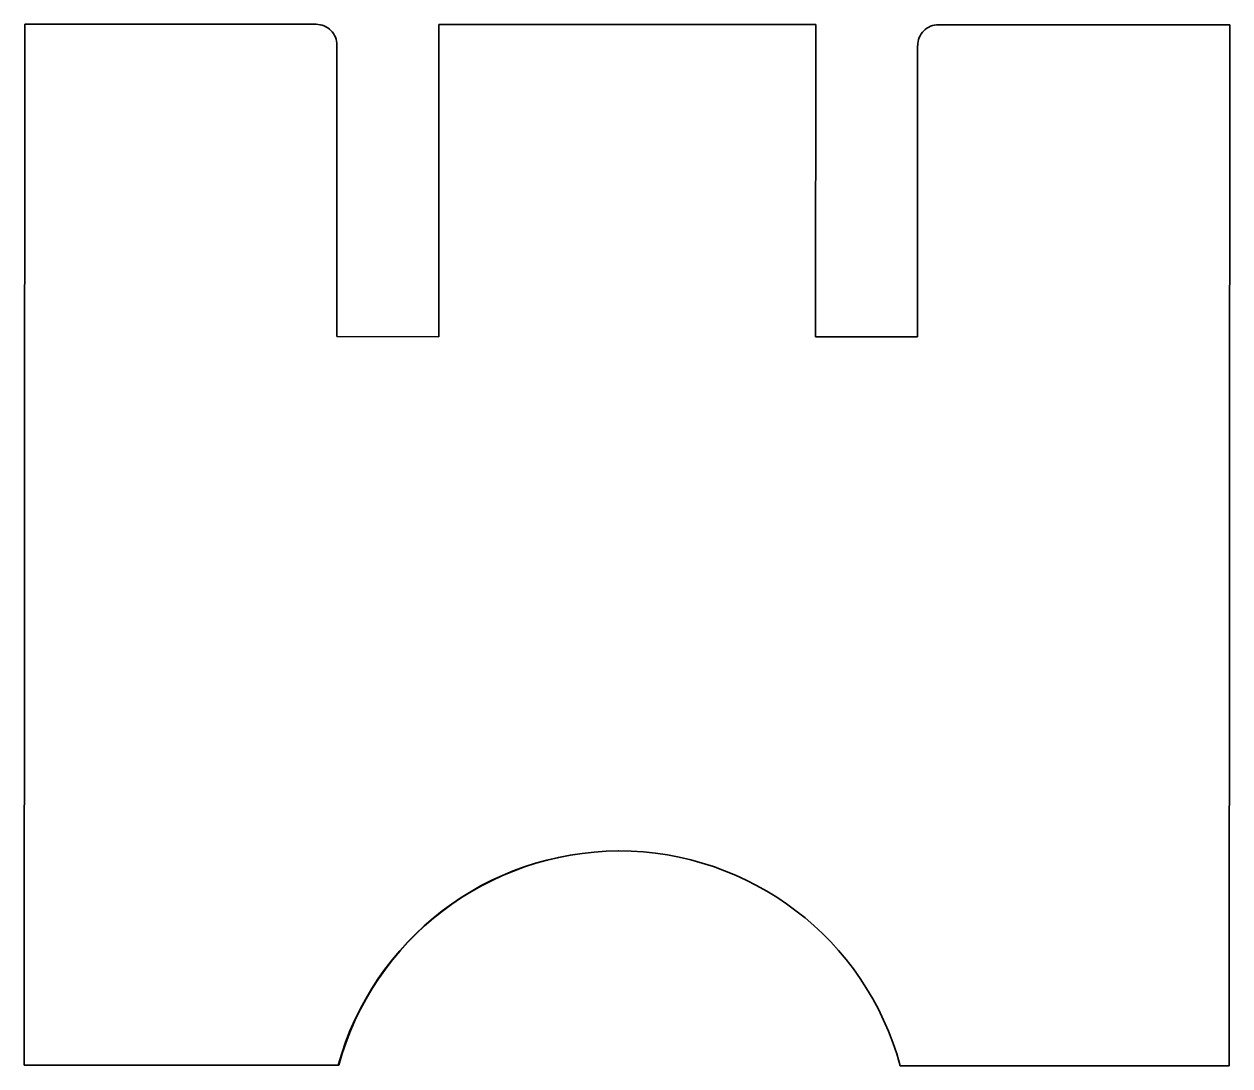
# Model space of a CAD drawing. Extents: x 181 to 239, y 123.5 to 173.5.
import ezdxf

# ---------------------------------------------------------------- set-up
doc = ezdxf.new("R2010")
doc.units = 0

msp = doc.modelspace()

# ---------------------------------------------------------------- linework, layer by layer
at = {"color": 7, "lineweight": 35}
for p, q in [((181.065918, 173.51828), (181.034058, 123.518303)), ((195.065918, 173.50946), (181.065918, 173.51828)), ((200.96582, 173.505707), (200.956299, 158.505707)), ((219.065796, 173.494293), (200.96582, 173.505707)), ((219.056274, 158.494293), (219.065796, 173.494293)), ((238.96582, 173.48172), (224.96582, 173.49054)), ((238.934082, 123.481712), (238.96582, 173.48172)), ((196.056152, 158.50882), (196.065186, 172.50882)), ((223.965088, 172.49118), (223.956177, 158.49118)), ((200.956299, 158.505707), (196.056152, 158.50882)), ((223.956177, 158.49118), (219.056274, 158.494293)), ((209.585571, 133.803528), (209.612305, 133.803558)), ((181.034058, 123.518303), (196.124023, 123.508781)), ((196.124023, 123.508781), (196.149536, 123.508751)), ((223.130493, 123.491692), (238.934082, 123.481712))]:
    msp.add_line(p, q, dxfattribs=at)
for centre, radius, start, end in [((195.065186, 172.50946), 1, 359.963786, 89.963789), ((224.96521, 172.49054), 1, 89.963789, 179.963791), ((209.625, 119.803398), 14.000156, 90.160621, 164.65287), ((209.650391, 119.803474), 14.000155, 90.232263, 164.653253), ((209.625, 119.803398), 14.00015, 15.274688, 90.052397)]:
    msp.add_arc(centre, radius, start, end, dxfattribs=at)

doc.saveas('drawing.dxf')
